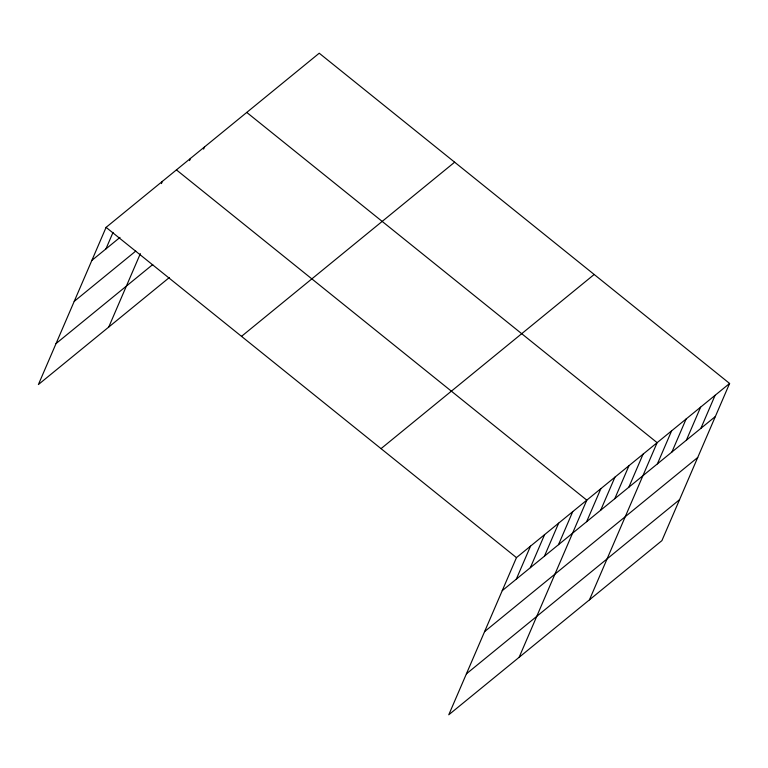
<?xml version="1.0" encoding="UTF-8"?>
<svg xmlns="http://www.w3.org/2000/svg" width="768" height="768" viewBox="0 0 768 768"><rect width="100%" height="100%" fill="white"/><g stroke="black" fill="none" stroke-linecap="round" stroke-linejoin="round"><path stroke-width="1.15" d="M729.6 383.462L516.461 557.626L448.771 714.787L661.91 540.634L729.6 383.462L319.229 53.213L106.09 227.366L38.4 384.538L169.402 277.488M105.926 248.909L113.04 232.397M161.405 183.59L162.355 181.392M108.739 327.062L140.362 253.632M189.542 160.598L190.493 158.4M203.606 149.107L204.557 146.909M516.298 579.168L530.525 546.134M530.362 567.677L544.598 534.634M544.435 556.176L558.662 523.142M558.499 544.685L572.726 511.651M519.11 657.322L586.8 500.15L176.419 169.891M586.637 521.693L600.864 488.659M600.701 510.202L614.928 477.158M614.765 498.71L629.002 465.667M628.838 487.21L643.066 454.176M589.45 599.846L657.13 442.675L246.758 112.426M657.398 463.872L671.626 430.838M671.894 452.035L686.122 418.992M686.381 440.189L700.618 407.155M700.877 428.342L715.104 395.309M91.862 260.41L119.99 237.418M74.218 301.373L135.763 251.078M56.045 343.574L152.755 264.547M241.507 336.355L454.646 162.192M381.034 448.637L594.173 274.483M502.234 590.659L715.373 416.506M484.589 631.622L697.728 457.469M466.416 673.834L679.555 499.67M106.09 227.366L516.461 557.626"/></g></svg>
